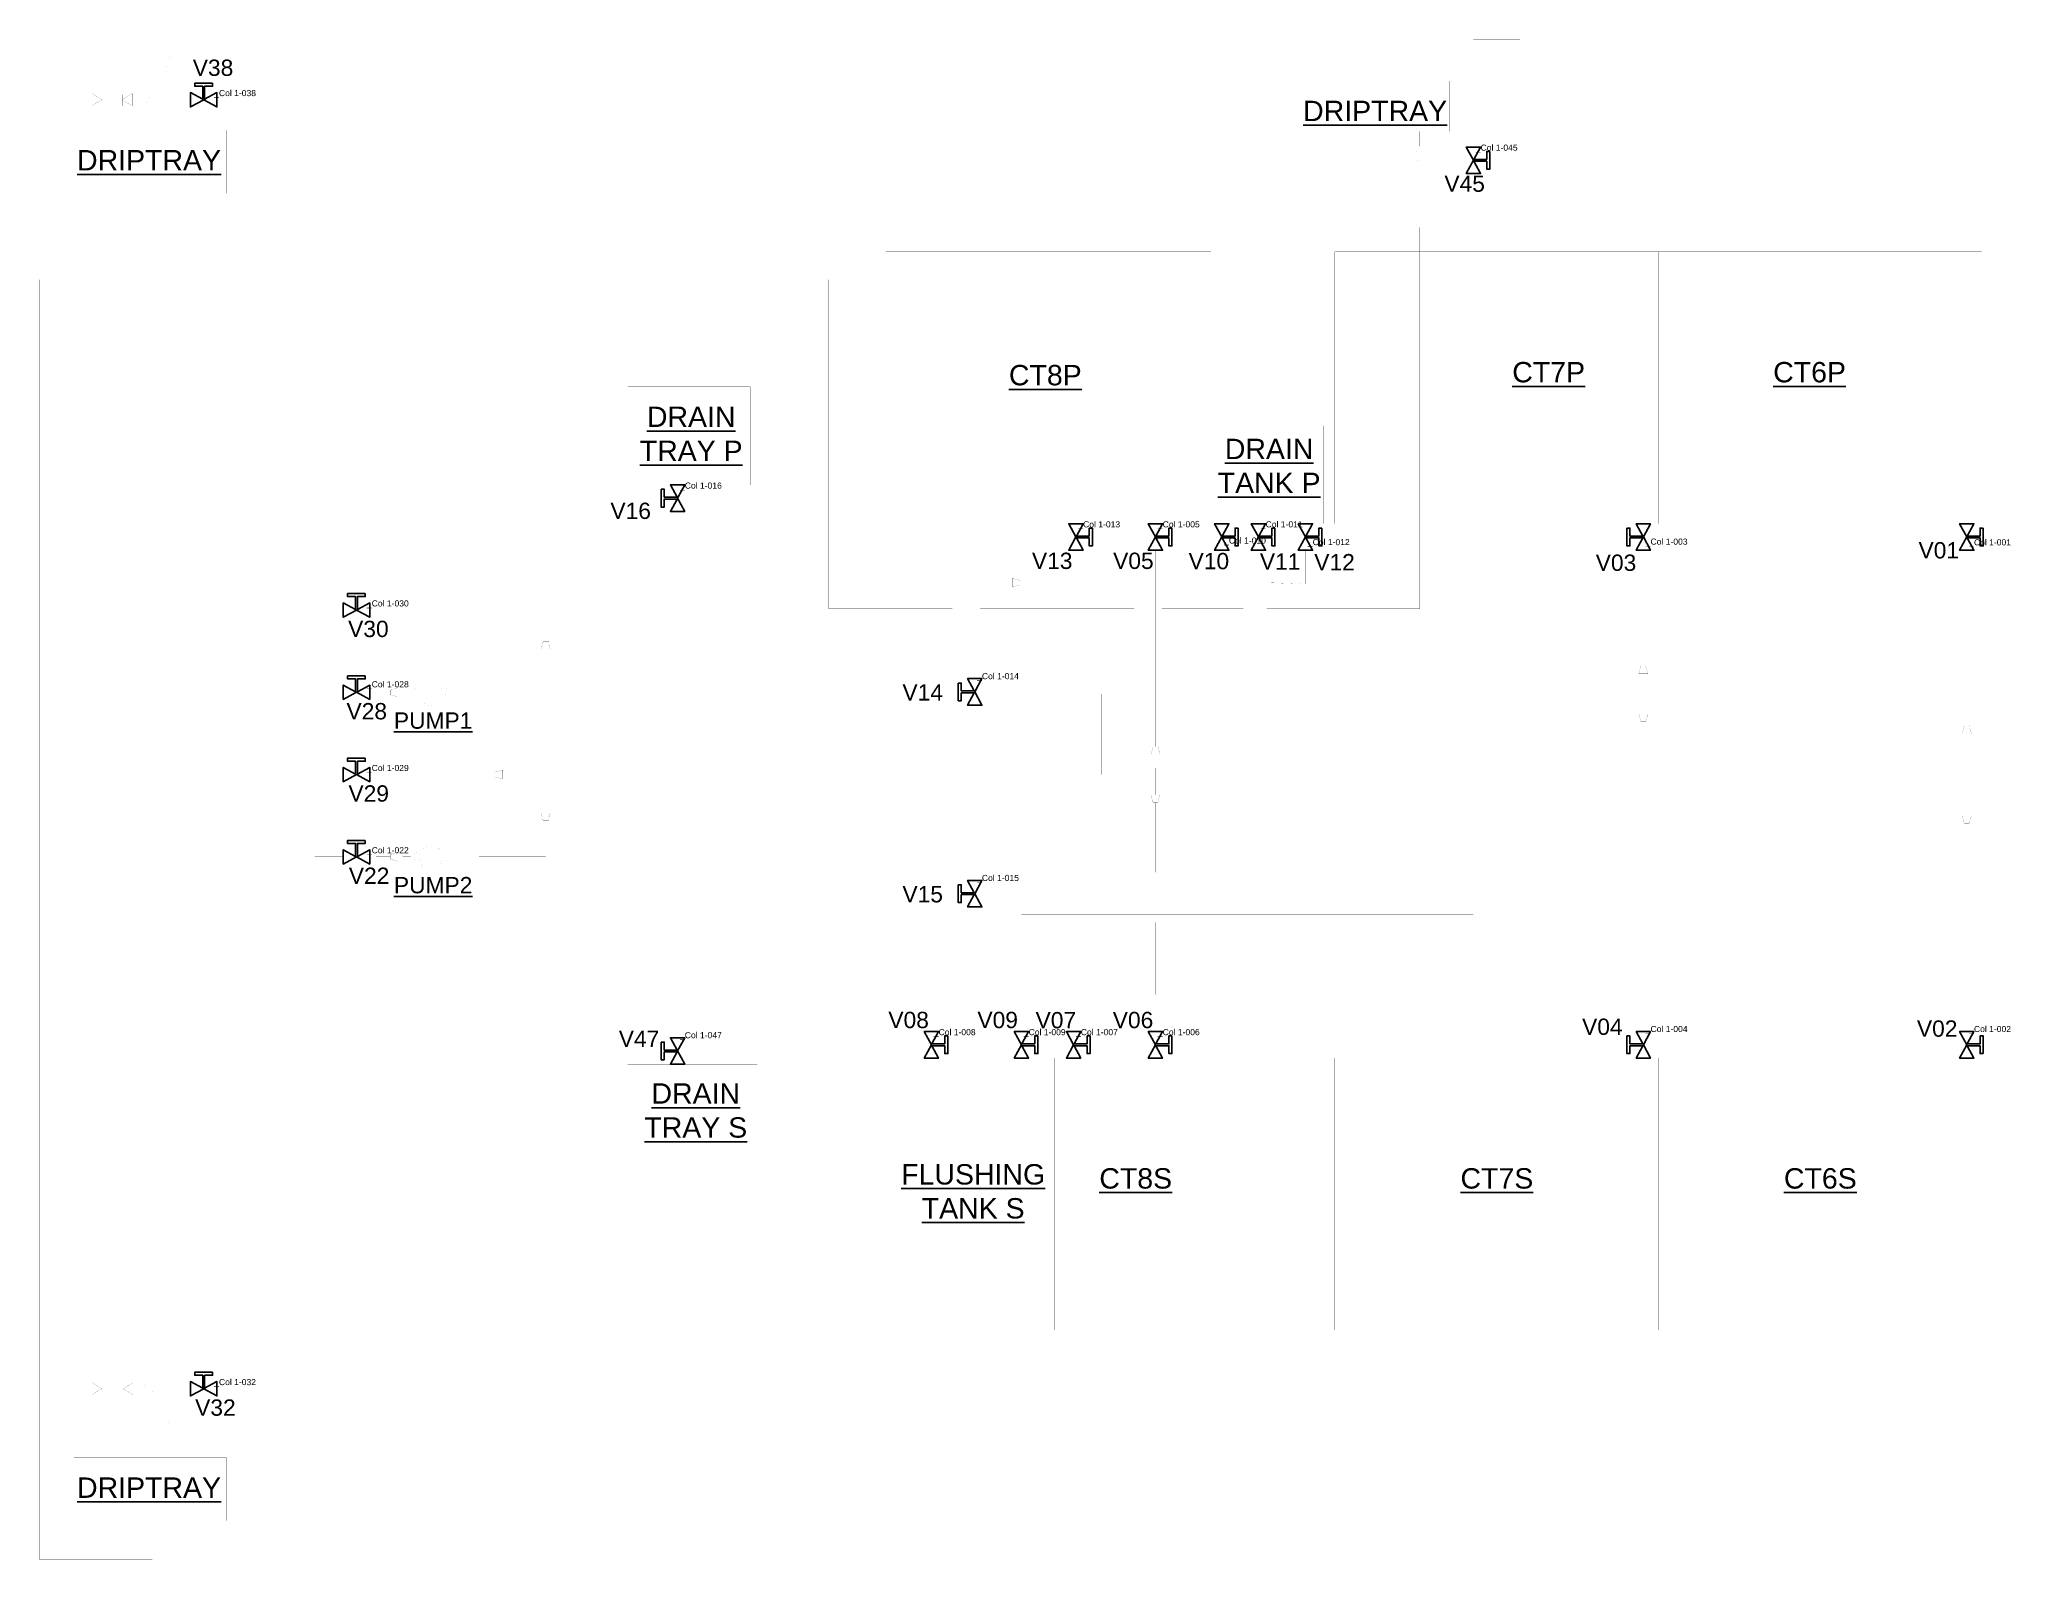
# Model space of a CAD drawing. Extents: x 135730 to 140565, y 116927 to 120656.
import ezdxf

# ---------------------------------------------------------------- set-up
doc = ezdxf.new("R2010")
doc.units = 0
doc.header["$MEASUREMENT"] = 0
doc.layers.add('Ballast', color=80, linetype='CONTINUOUS')
doc.layers.add('FIFI -Bilge', color=24, linetype='CONTINUOUS')
doc.layers.add('Bilge', color=50, linetype='CONTINUOUS', plot=False)
doc.styles.add('ARIAL', font='ARIAL.TTF', dxfattribs={"height": 12})

msp = doc.modelspace()

# ---------------------------------------------------------------- linework, layer by layer
at = {"layer": 'Bilge', "linetype": 'Continuous', "const_width": 0.3}
for points in [[(139247.6231878249, 120391.8158497914), (139247.6231878249, 120655.5286480869), (139361.8371564581, 120655.5286480869), (139247.6231878249, 120655.5286480869), (139247.6231878249, 120391.8158497914)], [(135933.1407170186, 120507.8906926092), (135883.8654233186, 120507.8906926093), (135933.1407170186, 120507.8906926092)], [(139116.3321411635, 120388.0499288398), (139116.3321411635, 120430.2333088352), (139116.3321411635, 120388.0499288398)], [(138630.2171657059, 119402.8622826979), (138630.2171657059, 119337.9650799967), (138630.2171657059, 119402.8622826979)], [(138630.2171657059, 119309.136845398), (138630.2171657059, 119259.7889481707), (138630.2171657059, 119309.136845398)], [(139664.4521915526, 119099.8116689889), (139664.4521915526, 119001.0252226565), (139664.4521915526, 119099.8116689889)], [(136609.8164611959, 119054.4126729077), (136640.9048513185, 119054.4126729077), (136609.8164611959, 119054.4126729077)], [(140457.7541689305, 118953.6127005759), (140457.7541689305, 118751.5470669085), (140457.7541689305, 118953.6127005759)], [(138467.8088335981, 118901.9731069084), (138467.8088335981, 118803.186660576), (138467.8088335981, 118901.9731069084)], [(138024.3652962991, 118592.9419197368), (138024.3652962991, 118852.5798837422), (138024.3652962991, 118592.9419197368)], [(136609.8164611959, 118650.7870625169), (136640.9048513185, 118650.7870625169), (136609.8164611959, 118650.7870625169)], [(138024.3652962991, 118527.9057071914), (138024.365296299, 118316.2506481566), (138024.3652962991, 118527.9057071914)], [(135935.3971777737, 117346.3702265488), (135883.8654233186, 117346.3702265489), (135935.3971777736, 117346.3702265488)], [(135975.8024085583, 117346.3702265488), (135960.0912153324, 117346.3702265488), (135975.8024085583, 117346.3702265488)]]:
    msp.add_lwpolyline(points, dxfattribs=at)
at = {"layer": 'Bilge', "linetype": 'Continuous'}
for points, const_width in [([(136027.0565008423, 120568.2649512192), (136051.3240434244, 120568.2649512192), (136041.8001657383, 120590.5764954355), (136051.3240434244, 120613.2282586581), (136027.0565008423, 120613.2282586581), (136036.5409821703, 120590.5764954355), (136027.0565008423, 120568.2649512192)], 0.015), ([(136039.1902721334, 120568.2649512192), (136039.1902721334, 120507.8906926092), (136039.1902721334, 120568.2649512192)], 0.3), ([(138827.1508008658, 120553.474142366), (138827.1508008658, 120430.2333088352), (139189.1276829624, 120430.2333088352), (139189.1276829624, 120553.474142366), (138827.1508008658, 120553.474142366)], 0.3), ([(135859.1713857598, 120507.8906926092), (135809.952532952, 120507.8906926092), (135859.1713857598, 120507.8906926092)], 0.3), ([(135859.1713857598, 120522.90701748), (135883.8654233186, 120507.8906926092), (135859.1713857598, 120492.8743677385), (135859.1713857598, 120522.90701748)], 0.3), ([(135883.8654233186, 120522.90701748), (135883.8654233186, 120492.8743677385), (135883.8654233186, 120522.90701748)], 0.3), ([(135957.8347545775, 120522.90701748), (135933.1407170186, 120507.8906926092), (135957.8347545775, 120492.8743677385), (135957.8347545775, 120522.90701748)], 0.3), ([(135933.1407170186, 120522.90701748), (135933.1407170186, 120492.8743677385), (135933.1407170186, 120522.90701748)], 0.3), ([(135971.2394705679, 120507.8906926092), (135957.8347545775, 120507.8906926092), (135971.2394705679, 120507.8906926092)], 0.3), ([(136016.2027780069, 120495.7569213181), (136016.2027780069, 120520.0244639002), (135993.8912337905, 120510.5005862141), (135971.2394705679, 120520.0244639002), (135971.2394705679, 120495.7569213181), (135993.8912337905, 120505.2414026461), (136016.2027780069, 120495.7569213181)], 0.015), ([(136100.7194694167, 120507.8906926092), (136016.2027780069, 120507.8906926092), (136100.7194694167, 120507.8906926092)], 0.3), ([(136165.7556819621, 120507.8906926092), (136374.9397255667, 120507.8906926092), (136374.9397255668, 117346.3702265488), (136165.755681962, 117346.3702265488), (136374.9397255668, 117346.3702265488), (136374.9397255667, 120507.8906926092), (136165.7556819621, 120507.8906926092)], 0.3), ([(135828.0949684447, 120432.5601056647), (135828.0949684447, 120278.2586221893), (136190.0718505414, 120278.2586221893), (136190.0718505414, 120432.5601056647), (135828.0949684447, 120432.5601056647)], 0.3), ([(139116.3321411635, 120343.0866214008), (139116.3321411635, 119259.7889481707), (138740.8735059163, 119259.7889481707), (139116.3321411635, 119259.7889481707), (139116.3321411635, 120343.0866214008)], 0.3), ([(139104.1983698724, 120343.0866214008), (139128.4659124546, 120343.0866214008), (139118.9420347684, 120365.3981656171), (139128.4659124546, 120388.0499288398), (139104.1983698724, 120388.0499288398), (139113.6828512004, 120365.3981656171), (139104.1983698724, 120343.0866214008)], 0.015), ([(138138.9588471396, 118334.4363713422), (138138.9588471396, 118508.4811858738), (139247.6231878249, 118508.4811858738), (139247.6231878249, 120326.779637246), (139247.6231878249, 118508.4811858738), (138138.9588471396, 118508.4811858738), (138138.9588471396, 118334.4363713422)], 0.3), ([(136009.083409493, 120278.2586221893), (136009.083409493, 120066.6589328748), (136009.083409493, 120278.2586221893)], 0.3), ([(138603.7520563302, 119467.8984952433), (138603.7520563302, 120134.7428949084), (137805.9026890746, 120134.7428949084), (137805.9026890746, 119467.8984952433), (138603.7520563302, 119467.8984952433)], 0.3), ([(139700.951412361, 119467.8984952433), (139700.951412361, 120134.7428949084), (138907.6694189537, 120134.7428949084), (138907.6694189537, 119467.8984952433), (139700.951412361, 119467.8984952433)], 0.3), ([(140494.2334057684, 119467.8984952433), (140494.2334057684, 120134.7428949084), (139700.951412361, 120134.7428949084), (139700.951412361, 119467.8984952433), (140494.2334057684, 119467.8984952433)], 0.3), ([(136315.3490090474, 120066.6589328748), (135730.4579549379, 120066.6589328748), (135730.4579549379, 116927.3668876486), (136007.1357691567, 116927.3668876486), (136007.1357691567, 117022.5484456766), (136007.1357691567, 116927.3668876486), (135730.4579549379, 116927.3668876486), (135730.4579549379, 120066.6589328748), (136315.3490090474, 120066.6589328748)], 0.3), ([(137998.6986364678, 119259.7889481709), (137665.907788835, 119259.7889481709), (137665.907788835, 120066.6589328748), (136421.4739816798, 120066.6589328748), (137665.907788835, 120066.6589328748), (137665.907788835, 119259.7889481709), (137998.6986364678, 119259.7889481709)], 0.3), ([(137173.3404433024, 119763.8624997342), (137173.3404433024, 119562.9385429603), (137473.7498046376, 119562.9385429603), (137473.7498046376, 119803.5964838227), (137173.3404433024, 119803.5964838227), (137173.3404433024, 119763.8624997342)], 0.3), ([(138603.7520563302, 119668.8224520172), (138603.7520563302, 119467.8984952433), (138879.219863127, 119467.8984952433), (138879.219863127, 119708.5564361058), (138603.7520563302, 119708.5564361057), (138603.7520563302, 119668.8224520172)], 0.3), ([(137295.666578628, 119497.9023304149), (137295.666578628, 118871.4079932267), (137295.666578628, 119497.9023304149)], 0.3), ([(138272.6198772438, 119402.8622826979), (138272.6198772437, 119323.353296295), (138272.6198772438, 119402.8622826979)], 0.3), ([(138467.8088335981, 118921.0225884698), (138467.8088335982, 119402.8622826979), (138467.788849628, 118921.0225884698)], 0.3), ([(138720.3231242879, 119402.8622826979), (138720.3231242879, 119188.1937994423), (138477.7810434046, 119188.1937994423), (138720.3231242879, 119188.1937994423), (138720.3231242879, 119402.8622826979)], 0.3), ([(138742.5593335124, 119323.3532962949), (138835.6894523334, 119323.3532962946), (138835.6894523334, 119402.8622826979), (138835.6894523331, 119323.3532962946), (138742.5593335124, 119323.3532962949)], 0.3), ([(139664.4322075825, 119118.8611505503), (139664.4521915527, 119402.8622826979), (139664.4322075825, 119118.8611505503)], 0.3), ([(140457.7341849604, 118972.6621821372), (140457.7341849604, 119402.8622826979), (140457.7341849604, 118972.6621821372)], 0.3), ([(138135.3186105141, 119317.4561332364), (138135.3186105141, 119329.2504593536), (138116.2691289528, 119334.4700799782), (138116.2691289528, 119312.276480552), (138135.3186105141, 119317.4561332364)], 0.3), ([(138024.3652962991, 119087.847027661), (138024.3652962991, 119323.3732802651), (138116.2691289528, 119323.3732802651), (138024.3652962991, 119323.3732802651), (138024.3652962991, 119087.847027661)], 0.3), ([(138135.3186105141, 119323.353296295), (138453.102897281, 119323.3532962949), (138135.3186105141, 119323.353296295)], 0.3), ([(138483.0286708941, 119323.3532962949), (138703.1416195421, 119323.3532962949), (138483.0286708941, 119323.3532962949)], 0.3), ([(136374.9397255667, 119256.2054941329), (136475.3902210341, 119256.2054941329), (136374.9397255667, 119256.2054941329)], 0.3), ([(136540.4264335795, 119256.2054941329), (136971.961080798, 119256.2054941329), (136971.961080798, 119179.6474298359), (136971.961080798, 119256.2054941329), (136540.4264335795, 119256.2054941329)], 0.3), ([(138453.102897281, 119259.7889481709), (138037.4410248449, 119259.7889481709), (138453.102897281, 119259.7889481709)], 0.3), ([(138703.141619542, 119259.7889481707), (138483.0286708941, 119259.7889481708), (138703.141619542, 119259.7889481707)], 0.3), ([(137998.6986364678, 119188.1937994423), (137295.666578628, 119188.1937994423), (137998.6986364678, 119188.1937994423)], 0.3), ([(138453.102897281, 119188.1937994423), (138037.4410248449, 119188.1937994423), (138453.102897281, 119188.1937994423)], 0.3), ([(136966.0639177394, 119179.6474298359), (136977.8582438567, 119179.6474298359), (136983.0778644812, 119160.5979482746), (136960.884265055, 119160.5979482746), (136966.0639177394, 119179.6474298359)], 0.3), ([(136971.9810647681, 119160.5979482746), (136971.9810647681, 118758.1859602213), (136971.9810647681, 119160.5979482746)], 0.3), ([(139658.5350445239, 119118.8611505503), (139670.3293706412, 119118.8611505503), (139675.5489912657, 119099.8116689889), (139653.3553918395, 119099.8116689889), (139658.5350445239, 119118.8611505503)], 0.3), ([(136374.9397255667, 119054.3926889376), (136475.3902210341, 119054.3926889376), (136374.9397255667, 119054.3926889376)], 0.3), ([(136540.4264335795, 119054.3926889376), (136590.7669796346, 119054.3926889376), (136540.4264335795, 119054.3926889376)], 0.3), ([(136590.7669796346, 119048.4955258789), (136590.7669796346, 119060.2898519962), (136609.8164611959, 119065.5094726208), (136609.8164611959, 119043.3158731945), (136590.7669796346, 119048.4955258789)], 0.3), ([(136740.1661588134, 119054.5138836616), (136971.9810647681, 119054.5138836616), (136740.1661588134, 119054.5138836616)], 0.3), ([(138467.7942161533, 119050.416541592), (138335.2835642486, 119050.4184458228), (138335.2835642486, 118852.5798837422), (138335.2835642486, 119050.4184458228), (138467.7942161533, 119050.416541592)], 0.3), ([(139664.4521915526, 119050.4184458228), (139531.9269222031, 119050.4184458228), (139531.9269222031, 118852.5798837422), (139531.9269222031, 119050.4184458228), (139664.4521915526, 119050.4184458228)], 0.3), ([(138024.3652962991, 118852.5798837422), (138024.3652962991, 119022.8108151156), (138024.3652962991, 118852.5798837422)], 0.3), ([(139658.5350445239, 118981.9757410952), (139670.3293706412, 118981.9757410952), (139675.5489912657, 119001.0252226565), (139653.3553918395, 119001.0252226565), (139658.5350445239, 118981.9757410952)], 0.3), ([(139664.4322075825, 118981.9757410952), (139664.4322075825, 118869.6777785179), (139664.4322075825, 118981.9757410952)], 0.3), ([(140451.8370219018, 118972.6621821372), (140463.631348019, 118972.6621821372), (140468.8509686436, 118953.6127005759), (140446.6573692174, 118953.6127005759), (140451.8370219018, 118972.6621821372)], 0.3), ([(138461.8916865694, 118921.0225884698), (138473.6860126867, 118921.0225884698), (138478.9056333112, 118901.9731069084), (138456.712033885, 118901.9731069084), (138461.8916865694, 118921.0225884698)], 0.3), ([(136374.9397255667, 118852.5798837422), (136475.3902210341, 118852.5798837422), (136374.9397255667, 118852.5798837422)], 0.3), ([(136540.4264335795, 118852.5798837422), (136847.9355482944, 118852.5798837422), (136540.4264335795, 118852.5798837422)], 0.3), ([(136847.9355482944, 118846.6827206835), (136847.9355482944, 118858.4770468008), (136866.9850298558, 118863.6966674254), (136866.9850298558, 118841.5030679991), (136847.9355482944, 118846.6827206835)], 0.3), ([(136866.9850298558, 118852.5798837422), (136971.9810647681, 118852.5798837422), (136866.9850298558, 118852.5998677123)], 0.3), ([(136971.9810647681, 118852.5798837422), (140457.7541689305, 118852.5798837422), (136971.9810647681, 118852.5798837422)], 0.3), ([(137295.666578628, 118207.2574370695), (137295.666578628, 118833.7310004306), (137295.666578628, 118207.2574370695)], 0.3), ([(138461.8916865694, 118784.1371790147), (138473.6860126867, 118784.1371790147), (138478.9056333112, 118803.186660576), (138456.712033885, 118803.186660576), (138461.8916865694, 118784.1371790147)], 0.3), ([(139664.4322075825, 118830.9432355286), (139664.432207583, 118222.3774277059), (139664.4322075825, 118830.9432355286)], 0.3), ([(136966.0639177394, 118739.1364786599), (136977.8582438567, 118739.1364786599), (136983.0778644812, 118758.1859602213), (136960.884265055, 118758.1859602213), (136966.0639177394, 118739.1364786599)], 0.3), ([(138467.8088335981, 118525.5208364357), (138467.8088335981, 118784.1371790147), (138467.8088335981, 118525.5208364357)], 0.3), ([(140451.8370219018, 118732.4975853471), (140463.631348019, 118732.4975853471), (140468.8509686436, 118751.5470669085), (140446.6573692174, 118751.5470669085), (140451.8370219018, 118732.4975853471)], 0.3), ([(136740.1661588134, 118650.8882732709), (136971.961080798, 118650.8882732709), (136971.961080798, 118739.1364786599), (136971.961080798, 118650.8882732709), (136740.1661588134, 118650.8882732709)], 0.3), ([(140457.7341849604, 118732.4975853471), (140457.7341849604, 118222.3774277059), (140457.7341849604, 118732.4975853471)], 0.3), ([(136374.9397255667, 118650.7670785468), (136475.3902210341, 118650.7670785468), (136374.9397255667, 118650.7670785468)], 0.3), ([(136540.4264335795, 118650.7670785468), (136590.7669796346, 118650.7670785468), (136540.4264335795, 118650.7670785468)], 0.3), ([(136590.7669796346, 118644.8699154882), (136590.7669796346, 118656.6642416055), (136609.8164611959, 118661.8838622301), (136609.8164611959, 118639.6902628038), (136590.7669796346, 118644.8699154882)], 0.3), ([(138467.8088335981, 118222.3774277059), (138467.8088335981, 118490.0866898499), (138467.8088335981, 118222.3774277059)], 0.3), ([(137918.1505587239, 118222.3774277059), (137918.1505587239, 118316.2506481566), (138267.0613882869, 118316.2506481568), (138267.0613882869, 118222.3774277059), (138267.0613882869, 118316.2506481568), (137918.1505587239, 118316.2506481565), (137918.1505587239, 118222.3774277059)], 0.3), ([(138138.9588471396, 118222.3774277059), (138138.9588471396, 118300.9293118593), (138138.9588471396, 118222.3774277059)], 0.3), ([(137173.3404433024, 118102.4872404356), (137173.3404433024, 117901.5632836617), (137491.0878582799, 117901.5632836616), (137491.0878582799, 118142.2212245241), (137173.3404433024, 118142.2212245241), (137173.3404433024, 118102.4872404356)], 0.3), ([(138219.3019468447, 117490.4968154954), (138219.3019468447, 118157.3412151605), (137805.9026890746, 118157.3412151605), (137805.9026890746, 117490.4968154954), (138219.3019468447, 117490.4968154954)], 0.3), ([(138632.7012046147, 117490.4968154954), (138632.7012046147, 118157.3412151605), (138219.3019468447, 118157.3412151605), (138219.3019468447, 117490.4968154954), (138632.7012046147, 117490.4968154954)], 0.3), ([(139700.951412361, 117490.4968154955), (139700.951412361, 118157.3412151605), (138907.6694189537, 118157.3412151605), (138907.6694189537, 117490.4968154955), (139700.951412361, 117490.4968154955)], 0.3), ([(140494.2334057683, 117490.4968154955), (140494.2334057683, 118157.3412151605), (139700.951412361, 118157.3412151605), (139700.951412361, 117490.4968154955), (140494.2334057683, 117490.4968154955)], 0.3), ([(135859.1713857598, 117346.3702265488), (135809.952532952, 117346.3702265488), (135859.1713857598, 117346.3702265488)], 0.3), ([(135859.1713857598, 117361.3865514196), (135883.8654233186, 117346.3702265488), (135859.1713857598, 117331.3539016781), (135859.1713857598, 117361.3865514196)], 0.3), ([(135883.8654233186, 117361.3865514196), (135883.8654233185, 117331.3539016781), (135883.8654233186, 117361.3865514196)], 0.3), ([(135960.0912153324, 117361.3865514196), (135935.3971777736, 117346.3702265488), (135960.0912153324, 117331.3539016781), (135960.0912153324, 117361.3865514196)], 0.3), ([(135935.3971777736, 117361.3865514196), (135935.3971777737, 117331.3539016781), (135935.3971777736, 117361.3865514196)], 0.3), ([(136020.7657159972, 117334.2364552578), (136020.7657159972, 117358.5039978398), (135998.4541717809, 117348.9801201538), (135975.8024085583, 117358.5039978398), (135975.8024085583, 117334.2364552578), (135998.4541717809, 117343.7209365857), (136020.7657159972, 117334.2364552578)], 0.015), ([(136100.7194694166, 117346.3702265488), (136020.7657159972, 117346.3702265488), (136100.7194694166, 117346.3702265488)], 0.3), ([(136044.0612654509, 117285.9959679389), (136044.0612654509, 117346.3702265488), (136044.0612654509, 117285.9959679389)], 0.3), ([(136031.9274941599, 117285.9959679389), (136056.1950367419, 117285.9959679389), (136046.6711590559, 117263.6844237226), (136056.1950367419, 117241.0326605), (136031.9274941599, 117241.0326605), (136041.4119754878, 117263.6844237226), (136031.9274941599, 117285.9959679389)], 0.015), ([(136044.0612654509, 117241.0326605), (136044.0612654509, 117176.849929152), (136044.0612654509, 117241.0326605)], 0.3), ([(135814.2719968319, 117176.849929152), (135814.2719968319, 117022.5484456766), (136190.0718505414, 117022.5484456766), (136190.0718505414, 117176.849929152), (135814.2719968319, 117176.849929152)], 0.3)]:
    msp.add_lwpolyline(points, close=True, dxfattribs=dict(at, const_width=const_width))
at = {"layer": 'Bilge'}
for points in [[(136155.025542558, 120548.2580046034), (136111.4496088208, 120548.2580046034), (136111.4496088208, 120540.7725161965), (136130.9594506894, 120540.7725161965), (136130.9594506894, 120509.1202395131), (136100.7194694167, 120525.4413260838), (136100.7194694167, 120490.3400591346), (136133.2375756894, 120507.8906926092), (136165.7556819621, 120490.3400591346), (136165.7556819621, 120525.4413260838), (136135.5157006894, 120509.1202395131), (136135.5157006894, 120540.7725161965), (136155.025542558, 120540.7725161965), (136155.025542558, 120548.2580046034)], [(139287.9904998191, 120381.0857103873), (139287.9904998191, 120337.5097766501), (139280.5050114121, 120337.5097766501), (139280.5050114121, 120357.0196185187), (139248.8527347287, 120357.0196185187), (139265.1738212995, 120326.779637246), (139230.0725543503, 120326.779637246), (139247.6231878249, 120359.2977435187), (139230.0725543503, 120391.8158497914), (139265.1738212995, 120391.8158497914), (139248.8527347287, 120361.5758685187), (139280.5050114121, 120361.5758685187), (139280.5050114121, 120381.0857103873), (139287.9904998191, 120381.0857103873)], [(137255.2992666338, 119552.2084035562), (137255.2992666338, 119508.6324698189), (137262.7847550408, 119508.6324698189), (137262.7847550408, 119528.1423116876), (137294.4370317242, 119528.1423116876), (137278.1159451534, 119497.9023304149), (137313.2172121026, 119497.9023304149), (137295.666578628, 119530.4204366876), (137313.2172121026, 119562.9385429603), (137278.1159451534, 119562.9385429603), (137294.4370317242, 119532.6985616876), (137262.7847550408, 119532.6985616876), (137262.7847550408, 119552.2084035562), (137255.2992666338, 119552.2084035562)], [(138312.987189238, 119457.1683558392), (138312.987189238, 119413.592422102), (138305.501700831, 119413.592422102), (138305.501700831, 119433.1022639706), (138273.8494241476, 119433.1022639706), (138290.1705107183, 119402.8622826979), (138255.0692437692, 119402.8622826979), (138272.6198772438, 119435.3803889706), (138255.0692437692, 119467.8984952433), (138290.1705107183, 119467.8984952433), (138273.8494241476, 119437.6585139706), (138305.501700831, 119437.6585139706), (138305.501700831, 119457.1683558392), (138312.987189238, 119457.1683558392)], [(138508.1761455924, 119457.1683558392), (138508.1761455924, 119413.592422102), (138500.6906571854, 119413.592422102), (138500.6906571854, 119433.1022639706), (138469.038380502, 119433.1022639706), (138485.3594670727, 119402.8622826979), (138450.2582001236, 119402.8622826979), (138467.8088335982, 119435.3803889706), (138450.2582001236, 119467.8984952433), (138485.3594670727, 119467.8984952433), (138469.038380502, 119437.6585139706), (138500.6906571854, 119437.6585139706), (138500.6906571854, 119457.1683558392), (138508.1761455924, 119457.1683558392)], [(138670.5844777001, 119457.1683558392), (138670.5844777001, 119413.592422102), (138663.0989892931, 119413.592422102), (138663.0989892931, 119433.1022639706), (138631.4467126097, 119433.1022639706), (138647.7677991805, 119402.8622826979), (138612.6665322313, 119402.8622826979), (138630.217165706, 119435.3803889706), (138612.6665322313, 119467.8984952433), (138647.7677991805, 119467.8984952433), (138631.4467126097, 119437.6585139706), (138663.0989892931, 119437.6585139706), (138663.0989892931, 119457.1683558392), (138670.5844777001, 119457.1683558392)], [(138760.6904362821, 119457.1683558392), (138760.6904362821, 119413.592422102), (138753.2049478751, 119413.592422102), (138753.2049478751, 119433.1022639706), (138721.5526711917, 119433.1022639706), (138737.8737577625, 119402.8622826979), (138702.7724908133, 119402.8622826979), (138720.3231242879, 119435.3803889706), (138702.7724908133, 119467.8984952433), (138737.8737577625, 119467.8984952433), (138721.5526711917, 119437.6585139706), (138753.2049478751, 119437.6585139706), (138753.2049478751, 119457.1683558392), (138760.6904362821, 119457.1683558392)], [(138876.0567643276, 119457.1683558392), (138876.0567643276, 119413.592422102), (138868.5712759205, 119413.592422102), (138868.5712759205, 119433.1022639706), (138836.9189992372, 119433.1022639706), (138853.2400858079, 119402.8622826979), (138818.1388188588, 119402.8622826979), (138835.6894523334, 119435.3803889706), (138818.1388188588, 119467.8984952433), (138853.2400858079, 119467.8984952433), (138836.9189992372, 119437.6585139706), (138868.5712759205, 119437.6585139706), (138868.5712759205, 119457.1683558392), (138876.0567643276, 119457.1683558392)], [(139624.0848795584, 119457.1683558392), (139624.0848795584, 119413.592422102), (139631.5703679654, 119413.592422102), (139631.5703679654, 119433.1022639706), (139663.2226446488, 119433.1022639706), (139646.9015580781, 119402.8622826979), (139682.0028250272, 119402.8622826979), (139664.4521915526, 119435.3803889706), (139682.0028250272, 119467.8984952433), (139646.9015580781, 119467.8984952433), (139663.2226446488, 119437.6585139706), (139631.5703679654, 119437.6585139706), (139631.5703679654, 119457.1683558392), (139624.0848795584, 119457.1683558392)], [(140498.1014969546, 119457.1683558392), (140498.1014969546, 119413.592422102), (140490.6160085476, 119413.592422102), (140490.6160085476, 119433.1022639706), (140458.9637318642, 119433.1022639706), (140475.284818435, 119402.8622826979), (140440.1835514858, 119402.8622826979), (140457.7341849604, 119435.3803889706), (140440.1835514858, 119467.8984952433), (140475.284818435, 119467.8984952433), (140458.9637318642, 119437.6585139706), (140490.6160085476, 119437.6585139706), (140490.6160085476, 119457.1683558392), (140498.1014969546, 119457.1683558392)], [(136529.6962941754, 119296.5728061271), (136486.1203604382, 119296.5728061271), (136486.1203604382, 119289.0873177201), (136505.6302023068, 119289.0873177201), (136505.6302023068, 119257.4350410367), (136475.3902210341, 119273.7561276075), (136475.3902210341, 119238.6548606583), (136507.9083273069, 119256.2054941329), (136540.4264335795, 119238.6548606583), (136540.4264335795, 119273.7561276075), (136510.1864523069, 119257.4350410367), (136510.1864523069, 119289.0873177201), (136529.6962941754, 119289.0873177201), (136529.6962941754, 119296.5728061271)], [(136529.6962941754, 119094.7600009317), (136486.1203604382, 119094.7600009317), (136486.1203604382, 119087.2745125248), (136505.6302023068, 119087.2745125248), (136505.6302023068, 119055.6222358414), (136475.3902210341, 119071.9433224121), (136475.3902210341, 119036.842055463), (136507.9083273069, 119054.3926889376), (136540.4264335795, 119036.842055463), (136540.4264335795, 119071.9433224121), (136510.1864523069, 119055.6222358414), (136510.1864523069, 119087.2745125248), (136529.6962941754, 119087.2745125248), (136529.6962941754, 119094.7600009317)], [(137983.9979843048, 119077.1168882569), (137983.9979843048, 119033.5409545197), (137991.4834727118, 119033.5409545197), (137991.4834727118, 119053.0507963883), (138023.1357493952, 119053.0507963883), (138006.8146628245, 119022.8108151156), (138041.9159297736, 119022.8108151156), (138024.365296299, 119055.3289213883), (138041.9159297736, 119087.847027661), (138006.8146628245, 119087.847027661), (138023.1357493952, 119057.6070463883), (137991.4834727118, 119057.6070463883), (137991.4834727118, 119077.1168882569), (137983.9979843048, 119077.1168882569)], [(136529.6962941754, 118892.9471957364), (136486.1203604382, 118892.9471957364), (136486.1203604382, 118885.4617073294), (136505.6302023068, 118885.4617073294), (136505.6302023068, 118853.809430646), (136475.3902210341, 118870.1305172168), (136475.3902210341, 118835.0292502676), (136507.9083273069, 118852.5798837422), (136540.4264335795, 118835.0292502676), (136540.4264335795, 118870.1305172168), (136510.1864523069, 118853.809430646), (136510.1864523069, 118885.4617073294), (136529.6962941754, 118885.4617073294), (136529.6962941754, 118892.9471957364)], [(136529.6962941754, 118691.1343905411), (136486.1203604382, 118691.1343905411), (136486.1203604382, 118683.6489021341), (136505.6302023068, 118683.6489021341), (136505.6302023068, 118651.9966254507), (136475.3902210341, 118668.3177120214), (136475.3902210341, 118633.2164450722), (136507.9083273069, 118650.7670785468), (136540.4264335795, 118633.2164450722), (136540.4264335795, 118668.3177120214), (136510.1864523069, 118651.9966254507), (136510.1864523069, 118683.6489021341), (136529.6962941754, 118683.6489021341), (136529.6962941754, 118691.1343905411)], [(137983.9979843048, 118582.2117803327), (137983.9979843048, 118538.6358465955), (137991.4834727118, 118538.6358465955), (137991.4834727118, 118558.1456884641), (138023.1357493952, 118558.1456884641), (138006.8146628245, 118527.9057071914), (138041.9159297736, 118527.9057071914), (138024.365296299, 118560.4238134641), (138041.9159297736, 118592.9419197368), (138006.8146628245, 118592.9419197368), (138023.1357493952, 118562.7019384641), (137991.4834727118, 118562.7019384641), (137991.4834727118, 118582.2117803327), (137983.9979843048, 118582.2117803327)], [(137958.5178707181, 118211.6472883018), (137958.5178707181, 118168.0713545646), (137951.0323823111, 118168.0713545646), (137951.0323823111, 118187.5811964332), (137919.3801056277, 118187.5811964332), (137935.7011921985, 118157.3412151605), (137900.5999252493, 118157.3412151605), (137918.1505587239, 118189.8593214332), (137900.5999252493, 118222.3774277059), (137935.7011921985, 118222.3774277059), (137919.3801056277, 118192.1374464332), (137951.0323823111, 118192.1374464332), (137951.0323823111, 118211.6472883018), (137958.5178707181, 118211.6472883018)], [(138179.3261591338, 118211.6472883018), (138179.3261591338, 118168.0713545646), (138171.8406707268, 118168.0713545646), (138171.8406707268, 118187.5811964332), (138140.1883940434, 118187.5811964332), (138156.5094806142, 118157.3412151605), (138121.408213665, 118157.3412151605), (138138.9588471396, 118189.8593214332), (138121.408213665, 118222.3774277059), (138156.5094806142, 118222.3774277059), (138140.1883940434, 118192.1374464332), (138171.8406707268, 118192.1374464332), (138171.8406707268, 118211.6472883018), (138179.3261591338, 118211.6472883018)], [(138307.4287002811, 118211.6472883018), (138307.4287002811, 118168.0713545646), (138299.9432118741, 118168.0713545646), (138299.9432118741, 118187.5811964332), (138268.2909351907, 118187.5811964332), (138284.6120217615, 118157.3412151605), (138249.5107548123, 118157.3412151605), (138267.0613882869, 118189.8593214332), (138249.5107548123, 118222.3774277059), (138284.6120217615, 118222.3774277059), (138268.2909351907, 118192.1374464332), (138299.9432118741, 118192.1374464332), (138299.9432118741, 118211.6472883018), (138307.4287002811, 118211.6472883018)], [(138508.1761455923, 118211.6472883018), (138508.1761455923, 118168.0713545646), (138500.6906571853, 118168.0713545646), (138500.6906571853, 118187.5811964332), (138469.0383805019, 118187.5811964332), (138485.3594670727, 118157.3412151605), (138450.2582001235, 118157.3412151605), (138467.8088335981, 118189.8593214332), (138450.2582001235, 118222.3774277059), (138485.3594670727, 118222.3774277059), (138469.0383805019, 118192.1374464332), (138500.6906571853, 118192.1374464332), (138500.6906571853, 118211.6472883018), (138508.1761455923, 118211.6472883018)], [(139624.0848795589, 118211.6472883018), (139624.0848795589, 118168.0713545646), (139631.5703679659, 118168.0713545646), (139631.5703679659, 118187.5811964332), (139663.2226446493, 118187.5811964332), (139646.9015580785, 118157.3412151605), (139682.0028250277, 118157.3412151605), (139664.4521915531, 118189.8593214332), (139682.0028250277, 118222.3774277059), (139646.9015580785, 118222.3774277059), (139663.2226446493, 118192.1374464332), (139631.5703679659, 118192.1374464332), (139631.5703679659, 118211.6472883018), (139624.0848795589, 118211.6472883018)], [(140498.1014969546, 118168.0713545646), (140498.1014969546, 118211.6472883018), (140490.6160085477, 118211.6472883018), (140490.6160085477, 118192.1374464332), (140458.9637318643, 118192.1374464332), (140475.284818435, 118222.3774277059), (140440.1835514858, 118222.3774277059), (140457.7341849604, 118189.8593214332), (140440.1835514858, 118157.3412151605), (140475.284818435, 118157.3412151605), (140458.9637318643, 118187.5811964332), (140490.6160085477, 118187.5811964332), (140490.6160085477, 118168.0713545646), (140498.1014969546, 118168.0713545646)], [(137255.2992666338, 118196.5272976654), (137255.2992666338, 118152.9513639282), (137262.7847550408, 118152.9513639282), (137262.7847550408, 118172.4612057968), (137294.4370317242, 118172.4612057968), (137278.1159451534, 118142.2212245241), (137313.2172121026, 118142.2212245241), (137295.666578628, 118174.7393307968), (137313.2172121026, 118207.2574370695), (137278.1159451534, 118207.2574370695), (137294.4370317242, 118177.0174557968), (137262.7847550408, 118177.0174557968), (137262.7847550408, 118196.5272976654), (137255.2992666338, 118196.5272976654)], [(136155.025542558, 117386.737538543), (136111.4496088207, 117386.737538543), (136111.4496088207, 117379.2520501361), (136130.9594506893, 117379.2520501361), (136130.9594506893, 117347.5997734526), (136100.7194694166, 117363.9208600234), (136100.7194694166, 117328.8195930742), (136133.2375756893, 117346.3702265488), (136165.755681962, 117328.8195930742), (136165.755681962, 117363.9208600234), (136135.5157006893, 117347.5997734526), (136135.5157006893, 117379.2520501361), (136155.025542558, 117379.2520501361), (136155.025542558, 117386.737538543)]]:
    msp.add_lwpolyline(points, close=True, dxfattribs=at)
at = {"layer": 'FIFI -Bilge', "linetype": 'Continuous'}
for points in [[(136740.1661588134, 119049.7519695991, 0.0405, 0.0405, 0), (136733.9846927433, 119049.7519695991, 0.0405, 0.0405, 0), (136733.9846927433, 119041.8536962951, 0.0405, 0.0405, 0), (136724.4194038045, 119049.7519695991, 0.0405, 0.0405, 0), (136717.724954643, 119049.7519695991, 0.0405, 0.0405, -0.3851137040543801), (136685.6639283789, 119022.3454904061, 0.0405, 0.0405, 0), (136685.6639283789, 119022.3454904061, 0.0405, 0.0405, -0.3519492267994602), (136662.9835981562, 119049.6507588452, 0.0405, 0.0405, 0), (136656.8021320861, 119049.6507588452, 0.0405, 0.0405, 0), (136656.8021320861, 119041.7524855412, 0.0405, 0.0405, 0), (136647.2368431474, 119049.6507588452, 0.0405, 0.0405, 0), (136640.9048513185, 119049.6507588452, 0.0405, 0.0405, 0), (136640.9048513185, 119059.1745869702, 0.0405, 0.0405, 0), (136647.1673175511, 119059.1745869702, 0.0405, 0.0405, 0), (136656.7196675896, 119067.1561242279, 0.0405, 0.0405, 0), (136656.7196675896, 119059.1745869702, 0.0405, 0.0405, 0), (136662.9835981562, 119059.1745869702, 0.0405, 0.0405, -0.8415544555750516), (136717.7135648435, 119059.2757977241, 0.0405, 0.0405, 0), (136724.3498782084, 119059.2757977241, 0.0405, 0.0405, 0), (136733.9022282468, 119067.2573349819, 0.0405, 0.0405, 0), (136733.9022282468, 119059.2757977241, 0.0405, 0.0405, 0), (136740.1661588134, 119059.2757977241, 0.027, 0.027, 0)], [(136740.1661588134, 118646.1263592084, 0.0405, 0.0405, 0), (136733.9846927433, 118646.1263592084, 0.0405, 0.0405, 0), (136733.9846927433, 118638.2280859044, 0.0405, 0.0405, 0), (136724.4194038045, 118646.1263592084, 0.0405, 0.0405, 0), (136717.724954643, 118646.1263592084, 0.0405, 0.0405, -0.3851137040543801), (136685.6639283789, 118618.7198800153, 0.0405, 0.0405, 0), (136685.6639283789, 118618.7198800153, 0.0405, 0.0405, -0.3519492267994602), (136662.9835981562, 118646.0251484545, 0.0405, 0.0405, 0), (136656.8021320861, 118646.0251484545, 0.0405, 0.0405, 0), (136656.8021320861, 118638.1268751505, 0.0405, 0.0405, 0), (136647.2368431474, 118646.0251484545, 0.0405, 0.0405, 0), (136640.9048513185, 118646.0251484545, 0.0405, 0.0405, 0), (136640.9048513185, 118655.5489765795, 0.0405, 0.0405, 0), (136647.1673175511, 118655.5489765795, 0.0405, 0.0405, 0), (136656.7196675896, 118663.5305138372, 0.0405, 0.0405, 0), (136656.7196675896, 118655.5489765795, 0.0405, 0.0405, 0), (136662.9835981562, 118655.5489765795, 0.0405, 0.0405, -0.8415544555750516), (136717.7135648435, 118655.6501873334, 0.0405, 0.0405, 0), (136724.3498782084, 118655.6501873334, 0.0405, 0.0405, 0), (136733.9022282468, 118663.6317245912, 0.0405, 0.0405, 0), (136733.9022282468, 118655.6501873334, 0.0405, 0.0405, 0), (136740.1661588134, 118655.6501873334, 0.027, 0.027, 0)]]:
    msp.add_lwpolyline(points, format="xyseb", close=True, dxfattribs=at)

# ---------------------------------------------------------------- texts
at = {"layer": 'Ballast', "linetype": 'Continuous', "char_height": 50, "attachment_point": 2, "style": 'ARIAL'}
for s, insert, width in [('{\\LDRIPTRAY}', (139006.5021429623, 120505.2676712377), 129.2371333538467), ('{\\LDRIPTRAY}', (135999.1760022533, 120384.3536345364), 129.2371333538467), ('{\\LCT8P}', (138197.6280145513, 119857.2860309214), 129.2371333538467), ('{\\LCT7P}', (139432.1784048768, 119864.540577057), 129.2371333538467), ('{\\LCT6P}', (140072.2075313774, 119864.540577057), 129.2371333538467), ('{\\LDRAIN TRAY P}', (137329.0446112337, 119755.0770723605), 273.0312111800449), ('{\\LDRAIN TANK P}', (138746.5869098422, 119676.2586005015), 292.9817617337249), ('{\\LDRAIN TRAY S}', (137340.2540903518, 118095.397966499), 285.4136344902364), ('{\\LFLUSHING\\PTANK S}', (138020.6290992509, 117897.0998044508), 286.0452643486933), ('{\\LCT8S}', (138419.2952099842, 117887.1388973091), 129.2371333538467), ('{\\LCT7S}', (139305.2389628816, 117887.1388973091), 129.2371333538467), ('{\\LCT6S}', (140098.5209562889, 117887.1388973091), 129.2371333538467), ('{\\LDRIPTRAY}', (135999.1760022533, 117128.6434580238), 129.2371333538467)]:
    msp.add_mtext(s, dxfattribs=dict(at, insert=insert, width=width))
at = {"layer": 'Bilge', "linetype": 'Continuous', "style": 'ARIAL'}
for s, p in [('_Col 1-038', (136159.0365080298, 120516.5890003317)), ('_Col 1-045', (139253.6293011419, 120382.7880775626)), ('_Col 1-016', (137301.672691945, 119553.9107707315)), ('_Col 1-013', (138278.6259905607, 119458.8707230146)), ('_Col 1-005', (138473.8149469151, 119458.8707230146)), ('_Col 1-011', (138726.3292376048, 119458.8707230146)), ('_Col 1-010', (138636.2232790229, 119419.0868120006)), ('_Col 1-012', (138841.6955656503, 119415.2614323569)), ('_Col 1-003', (139670.4583048696, 119416.4093395916)), ('_Col 1-001', (140463.7402982774, 119414.7239698379)), ('_Col 1-030', (136533.7072596473, 119264.9038018554)), ('_Col 1-014', (138030.371409616, 119086.5064477837)), ('_Col 1-028', (136533.7072596473, 119066.5237695629)), ('_Col 1-029', (136533.7072596473, 118861.2781914647)), ('_Col 1-022', (136533.7072596473, 118659.4653862694)), ('_Col 1-015', (138030.371409616, 118591.6013398595)), ('_Col 1-047', (137301.672691945, 118205.9168571923)), ('_Col 1-008', (137924.1566720408, 118213.3496554772)), ('_Col 1-009', (138144.9649604566, 118213.3496554772)), ('_Col 1-007', (138273.0675016039, 118213.3496554772)), ('_Col 1-006', (138473.8149469151, 118213.3496554772)), ('_Col 1-004', (139670.45830487, 118221.0368478286)), ('_Col 1-002', (140463.7402982774, 118221.0368478286)), ('_Col 1-032', (136159.0365080298, 117355.0685342713))]:
    msp.add_text(s, height=15, dxfattribs=at).set_placement(p)
at = {"layer": 'Bilge', "linetype": 'Continuous', "char_height": 40, "width": 88.33816639427096, "attachment_point": 1, "style": 'ARIAL'}
for s, insert in [('V38', (136106.4322089721, 120606.2339320485)), ('V45', (139176.4648606042, 120321.927553771)), ('V16', (137130.8773901528, 119519.4643146379)), ('V01', (140339.4678229761, 119422.7841461821)), ('V13', (138164.7803686899, 119396.8846604426)), ('V05', (138363.9331585894, 119396.8846604426)), ('V10', (138549.0362639486, 119396.1797762188)), ('V11', (138723.8945350801, 119395.1906623278)), ('V12', (138857.2953689838, 119393.5080441013)), ('V03', (139547.7005866712, 119392.2338692667)), ('V30', (136487.476750381, 119229.8564992399)), ('V14', (137847.1693519927, 119074.0640230757)), ('V28', (136483.4967332831, 119028.0436940446)), ('V29', (136488.3033555507, 118826.2308888492)), ('V22', (136489.2193142518, 118624.4180836538)), ('V15', (137847.1693519927, 118579.1589151515)), ('V08', (137812.6072712412, 118270.7095446495)), ('V09', (138031.0742573326, 118270.7095446495)), ('V07', (138173.7696101861, 118270.2133275938)), ('V06', (138363.0188711739, 118270.5476601003)), ('V47', (137151.3582592269, 118224.5446594721)), ('V04', (139514.1999525049, 118254.0507223263)), ('V02', (140335.4735399667, 118249.6363943495)), ('V32', (136112.2883281044, 117320.0212316558))]:
    msp.add_mtext(s, dxfattribs=dict(at, insert=insert))
at = {"layer": 'FIFI -Bilge', "linetype": 'Continuous', "char_height": 40, "width": 822.6180296321544, "attachment_point": 2, "style": 'ARIAL'}
for s, insert in [('{\\LPUMP1}', (136696.0147231886, 119005.0213794215)), ('{\\LPUMP2}', (136696.0147231886, 118601.3957690308))]:
    msp.add_mtext(s, dxfattribs=dict(at, insert=insert))

doc.saveas('drawing.dxf')
